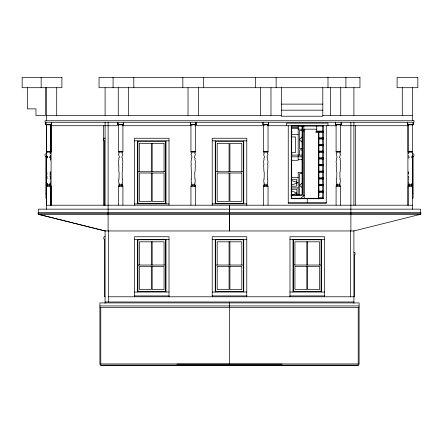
<?xml version="1.0" encoding="UTF-8"?>
<svg xmlns="http://www.w3.org/2000/svg" width="443" height="443" viewBox="0 0 443 443"><rect width="100%" height="100%" fill="white"/><g stroke="black" fill="none" stroke-linecap="round" stroke-linejoin="round"><path stroke-width="0.66" d="M50.214 178.44L50.12 172.133L50.441 171.768M50.33 178.44L50.452 176.231M50.973 124.86L51.515 122.268L51.515 124.428L50.973 124.86L51.515 122.268M123.558 122.268L123.01 124.86L118.27 124.86L117.722 124.428L117.722 122.268L118.27 124.86L117.722 124.428L123.558 124.428L123.558 122.268L123.01 124.86L123.558 124.428L122.91 124.86M190.844 124.86L190.296 124.428L196.127 124.428L195.579 124.86L196.127 122.268L196.127 124.428L195.579 124.86L190.844 124.86L190.296 124.428L190.296 122.268L190.706 124.212M268.419 123.564L268.691 122.268L268.691 124.428L268.148 124.86L263.408 124.86L262.86 124.428L262.86 122.268L263.408 124.86M340.855 124.212L341.265 122.268L341.265 124.428L340.717 124.86L335.982 124.86L335.434 124.428L335.434 122.268L335.982 124.86M412.754 124.86L413.302 122.268L413.302 124.428L412.754 124.86L408.02 124.86L407.471 124.428L407.471 122.268L408.02 124.86L407.471 124.428L413.302 124.428L412.654 124.86M195.579 124.86L196.127 122.268M50.214 182.588L50.624 181.647M408.374 180.218L408.778 179.382M50.591 158.943L50.242 159.558L50.674 160.128M50.624 155.643L49.854 156.877L49.854 157.475L50.591 158.19M50.735 155.643L49.965 156.877L49.965 157.475L50.701 158.19M412.411 155.643L411.636 156.877L411.636 157.475L412.372 158.19M50.452 172.643L50.485 173.213M50.485 173.645L50.452 174.232M50.801 152.674L50.092 153.544L50.602 153.904M50.209 153.544L50.917 152.674M122.844 152.674L122.13 153.544L122.844 154.579L121.891 156.877L121.891 157.475L122.628 158.19L122.285 159.558L122.91 161.446L122.478 164.669L122.783 164.94L122.478 171.768L122.163 172.133L122.251 178.44L122.772 178.883L122.251 179.382L122.8 180.905L122.251 182.588L122.744 183.081L121.991 183.518L121.991 184.615M195.413 152.674L194.704 153.544L195.413 154.579L194.46 156.877L194.46 157.475L195.197 158.19L194.854 159.558L195.479 161.446L195.053 164.669L195.352 164.94L195.053 171.768L194.732 172.133L194.826 178.44L195.346 178.883L194.826 179.382L195.374 180.905L194.826 182.588L195.313 183.081L194.56 183.518L194.56 184.615M267.976 152.674L267.267 153.544L267.976 154.579L267.029 156.877L267.029 157.475L267.766 158.19L267.417 159.558L268.043 161.446L267.616 164.669L267.921 164.94L267.616 171.768L267.295 172.133L267.389 178.44L267.91 178.883L267.389 179.382L267.937 180.905L267.389 182.588L267.882 183.081L267.129 183.518L267.129 184.615M340.551 152.674L339.842 153.544L340.551 154.579L339.598 156.877L339.598 157.475L340.335 158.19L339.991 159.558L340.617 161.446L340.191 164.669L340.49 164.94L340.191 171.768L339.87 172.133L339.958 178.44L340.479 178.883L339.958 179.382L340.512 180.905L339.958 182.588L340.451 183.081L339.698 183.518L339.698 184.615M46.98 174.232L46.947 173.645M408.651 174.232L408.618 173.645M46.947 173.213L46.98 172.643M408.618 173.213L408.651 172.643M302.342 136.682L299.479 139.545L302.342 142.413M46.615 158.19L47.351 157.475L47.351 156.877L46.581 155.643M46.731 158.19L47.467 157.475L47.467 156.877L46.698 155.643M408.402 158.19L409.138 157.475L409.138 156.877L408.368 155.643M408.651 172.321L408.551 171.768M302.12 183.175L299.479 185.335L302.12 187.494M51.632 122.268L51.632 124.428L51.083 124.86L46.233 124.86L45.684 124.428L45.684 122.268L46.233 124.86M118.586 184.869L122.135 184.615M191.16 184.869L194.383 184.615M299.939 198.774L304.23 195.463M50.867 124.86L51.515 124.428L45.684 124.428L46.332 124.86M50.984 124.86L51.632 124.428M195.479 124.86L196.127 124.428M268.043 124.86L268.691 124.428L262.86 124.428L263.507 124.86M340.617 124.86L341.265 124.428L335.434 124.428L336.082 124.86M122.368 185.484L122.694 184.869L122.368 184.615M292.048 195.186L296.888 193.109L291.444 190.778M50.679 183.308L49.954 183.518L49.954 184.615M291.516 184.964L298.183 182.743L291.516 180.522M420.85 214.224L353.907 230.958L105.085 230.958L38.142 214.224L38.148 212.496L420.85 212.496L420.85 214.224L38.142 214.224L105.091 230.958L105.085 230.515L105.091 303.35M49.466 151.966L50.984 151.639M121.504 151.966L122.91 151.639L118.375 151.639L119.776 151.966M194.078 151.966L195.479 151.639L190.944 151.639L192.351 151.966M47.739 185.877L46.332 186.198L50.867 186.198L49.466 185.877M119.776 185.877L118.375 186.198L122.91 186.198L121.504 185.877M266.642 151.966L268.043 151.639L263.507 151.639L264.914 151.966M192.351 185.877L190.944 186.198L195.479 186.198L194.078 185.877M339.211 151.966L340.617 151.639L336.082 151.639L337.483 151.966M411.254 151.966L412.654 151.639L408.119 151.639L409.526 151.966M264.914 185.877L263.507 186.198L268.043 186.198L266.642 185.877M337.483 185.877L336.082 186.198L340.617 186.198L339.211 185.877M409.526 185.877L408.119 186.198L412.654 186.198L411.254 185.877M176.901 364.113L282.097 364.113M281.333 104.122L322.803 104.122M281.333 110.174L322.803 110.174M46.343 115.357L281.333 115.357M322.803 115.357L412.654 115.357M50.485 125.723L118.486 125.723M122.606 125.723L191.11 125.723M195.075 125.723L264.094 125.723M267.544 125.723L336.503 125.723M340.506 125.723L408.258 125.723M291.201 125.884L304.197 125.884M291.594 126.028L322.803 126.028M291.272 127.451L298.183 127.451M291.272 128.315L298.183 128.315M298.183 129.179L302.331 129.179M303.798 129.179L316.756 129.179M302.071 130.475L299.479 130.475L299.479 148.615L302.071 148.615M302.503 130.906L304.23 130.906M322.897 131.089L316.651 131.089L316.108 131.737M323.44 131.737L315.892 131.737L315.892 132.391L323.44 132.391M291.272 134.362L298.183 134.362M291.057 136.953L295.592 136.953L295.592 152.503L291.533 152.503M318.484 137.756L323.312 137.756M105.091 138.249C103.402 137.258 103.241 141.306 104.659 140.841L104.659 205.209M318.484 138.404L323.312 138.404M318.484 139.052L323.312 139.052M134.462 140.841L169.021 140.841M212.219 140.841L246.779 140.841M318.484 141.904L318.916 141.904M318.484 144.424L323.312 144.424M318.484 145.071L323.312 145.071M318.484 145.719L323.312 145.719M302.137 149.911L299.479 149.911L299.479 155.1M318.484 151.085L323.312 151.085M50.867 151.639L46.332 151.639L47.739 151.966M318.484 151.733L323.312 151.733M46.875 152.087L50.447 152.087M118.912 152.087L122.368 152.087M191.487 152.087L194.942 152.087M264.05 152.087L267.506 152.087M336.619 152.087L340.074 152.087M408.662 152.087L412.117 152.087M318.484 152.381L323.312 152.381M46.343 153.804C44.51 152.829 44.477 157.304 46.288 156.396L46.288 193.541L45.906 193.541M412.654 153.804C414.51 152.835 414.51 157.359 412.654 156.396L412.71 193.541L413.086 193.541M291.272 155.1L302.331 155.1M291.272 156.828L302.331 156.828M318.484 157.752L323.312 157.752M318.484 158.4L323.312 158.4M318.484 159.048L323.312 159.048M298.183 159.419L302.331 159.419M291.272 160.283L298.183 160.283L298.183 125.723M318.484 164.414L323.312 164.414M318.484 165.062L323.312 165.062M318.484 165.71L323.312 165.71M318.484 171.081L323.312 171.081M137.917 171.729L165.566 171.729M215.675 171.729L243.323 171.729M318.484 171.729L323.312 171.729M302.331 172.377L298.183 172.377L298.183 194.887M318.484 172.377L323.312 172.377M302.192 173.673L299.479 173.673L299.479 194.942M291.272 177.56L298.183 177.56M318.484 177.743L323.312 177.743M318.484 178.391L323.312 178.391M318.484 179.038L323.312 179.038M291.14 179.288L296.456 179.288L296.456 186.198L291.14 186.198M318.484 184.41L323.312 184.41M46.991 184.615L49.466 184.615M264.609 184.615L267.832 184.869M337.178 184.615L340.401 184.869M409.216 184.615L411.885 184.615M318.484 185.058L323.312 185.058M318.484 185.706L323.312 185.706M46.98 185.767L50.22 185.767M119.023 185.767L122.262 185.767M191.808 185.767L194.831 185.767M264.377 185.767L267.179 185.767M336.73 185.767L339.969 185.767M408.767 185.767L412.007 185.767M291.272 187.926L298.183 187.926M291.057 189.222L296.888 189.222L296.888 195.053M318.484 189.892L318.916 189.892M318.644 191.077L323.468 191.077M318.484 191.725L323.312 191.725M318.484 192.373L323.312 192.373M291.012 194.837L302.071 194.837L302.071 125.723M290.962 195.269L302.503 195.269L302.503 125.723M303.798 195.269L304.203 195.269M318.484 196.221L318.916 196.221L318.916 132.391M318.262 197.739L322.958 197.739M46.343 198.292L45.906 198.292L45.906 156.396M291.616 198.292L322.803 198.292L322.803 125.723M412.654 198.292L413.086 198.292L413.086 156.396M317.996 198.386L323.368 198.386M288.249 202.617L326.258 202.617M134.462 203.913L169.021 203.913M212.219 203.913L246.779 203.913M46.332 205.209L412.654 205.209M38.142 213.792L420.85 213.792M105.091 236.739C103.402 235.748 103.241 239.796 104.659 239.331L104.659 296.788L105.091 296.788M134.462 239.331L169.021 239.331M212.219 239.331L246.779 239.331M289.977 239.331L324.531 239.331M353.907 252.294L354.987 252.344L354.987 254.83L354.339 254.886L354.339 296.788L108.546 296.788M137.917 265.036L165.566 265.036M215.675 265.036L243.323 265.036M293.432 265.036L321.075 265.036M134.462 292.031L169.021 292.031M212.219 292.031L246.779 292.031M289.977 292.031L324.531 292.031M134.462 295.918L169.021 295.918M212.219 295.918L246.779 295.918M289.977 295.918L324.531 295.918M105.091 301.993L353.907 301.993M99.908 305.936L359.09 305.936M99.908 307.663L359.09 307.663M100.771 363.941L358.226 363.941M100.771 365.121L358.226 365.121M408.424 183.308L409.039 183.518L409.039 184.615M407.471 124.428L408.119 124.86M190.296 124.428L190.944 124.86M117.722 124.428L118.375 124.86M45.801 122.268L45.801 124.428L46.449 124.86M45.801 124.428L46.349 124.86L45.684 124.428M408.186 152.674L408.895 153.544M336.148 152.674L336.857 153.544L336.148 154.579L337.101 156.877L337.101 157.475L336.364 158.19L336.708 159.558L336.082 161.446L336.508 164.669L336.209 164.94L336.508 171.768L336.83 172.133L336.735 178.44L336.215 178.883L336.735 179.382L336.187 180.905L336.735 182.588L336.248 183.081L337.001 183.518L337.001 184.615M263.574 152.674L264.288 153.544L263.574 154.579L264.526 156.877L264.526 157.475L263.79 158.19L264.133 159.558L263.507 161.446L263.939 164.669L263.635 164.94L263.939 171.768L264.255 172.133L264.166 178.44L263.646 178.883L264.166 179.382L263.618 180.905L264.166 182.588L263.674 183.081L264.427 183.518L264.427 184.615M191.011 152.674L191.719 153.544L191.011 154.579L191.963 156.877L191.963 157.475L191.226 158.19L191.57 159.558L190.944 161.446L191.37 164.669L191.071 164.94L191.37 171.768L191.692 172.133L191.603 178.44L191.083 178.883L191.603 179.382L191.049 180.905L191.603 182.588L191.11 183.081L191.863 183.518L191.863 184.615M118.442 152.674L119.15 153.544L118.442 154.579L119.388 156.877L119.388 157.475L118.652 158.19L119.001 159.558L118.375 161.446L118.802 164.669L118.497 165.267L118.802 165.577L118.802 171.768L119.123 172.133L119.029 178.44L118.508 178.883L119.029 179.382L118.48 180.905L119.029 182.588L118.536 183.081L119.289 183.518L119.289 184.615M50.214 179.382L50.618 180.218M408.368 181.647L408.778 182.588M407.471 122.268L408.02 124.86M117.722 122.268L118.27 124.86M408.651 176.231L408.778 178.44M46.98 176.231L47.108 178.44M420.429 212.529L420.429 209.146L38.558 209.146L38.558 212.529M412.654 87.708L412.654 120.756M412.654 124.317L412.654 209.351M411.735 183.518L411.735 184.615M408.119 124.317L408.119 151.966M408.119 185.877L408.119 205.209M407.903 125.723L407.903 205.209M402.288 87.708L402.288 115.357M359.09 364.362L359.09 302.912L99.908 302.912L99.908 364.362M358.226 307.663L358.226 365.658L100.771 365.658L100.771 307.663M355.635 125.723L355.635 205.209M353.907 87.708L353.907 115.357M353.907 122.268L353.907 205.402M353.907 230.515L353.907 303.35M350.884 122.268L350.884 230.958M350.452 230.725L350.452 296.788M345.917 77.342L345.917 87.708M340.733 87.708L340.733 115.357M340.617 124.998L340.617 151.966M340.617 185.877L340.617 205.209M336.082 124.998L336.082 151.966M336.082 185.877L336.082 205.209M330.362 87.708L330.362 115.357M327.986 77.342L327.986 87.708M327.986 125.723L327.986 123.132L286.521 123.132L286.521 125.723M326.258 125.723L326.258 203.481L288.249 203.481L288.249 125.723M324.531 296.788L324.531 236.739L289.977 236.739L289.977 296.788M323.235 125.723L323.235 198.724L291.272 198.724L291.272 125.723M322.803 87.708L322.803 116.221L281.333 116.221L281.333 87.708M321.507 239.331L321.507 292.031M319.564 265.036L319.564 241.817L294.944 241.817L294.944 265.036M318.484 131.903L318.484 198.94M316.756 125.723L316.756 131.089M307.686 241.817L307.686 265.036M307.686 266.332L307.686 289.55L319.564 289.55L319.564 266.332L294.944 266.332L294.944 289.55L306.822 289.55L306.822 266.332M307.254 198.724L307.254 202.617M306.822 241.817L306.822 265.036M304.23 129.157L304.23 198.536M303.798 125.723L303.798 196.05M302.287 152.071L302.287 152.94M293 239.331L293 292.031M291.937 131.338L291.937 132.202M291.937 153.405L291.937 154.275M291.704 125.723L291.704 198.292M276.15 77.342L276.15 87.708M270.966 87.708L270.966 115.357M268.043 124.998L268.043 151.966M268.043 185.877L268.043 205.209M263.507 124.998L263.507 151.966M263.507 185.877L263.507 205.209M260.6 87.708L260.6 115.357M255.417 77.342L255.417 87.708M246.779 205.209L246.779 138.249L212.219 138.249L212.219 205.209M246.779 296.788L246.779 236.739L212.219 236.739L212.219 296.788M243.755 140.841L243.755 203.913M243.755 239.331L243.755 292.031M241.812 171.729L241.812 143.327L229.928 143.327L229.928 171.729M241.812 265.036L241.812 241.817L217.186 241.817L217.186 265.036M229.928 241.817L229.928 265.036M229.928 266.332L229.928 289.55L241.812 289.55L241.812 266.332L217.186 266.332L217.186 289.55L229.064 289.55L229.064 266.332M229.496 205.209L229.496 209.002M229.496 209.146L229.496 230.958M229.496 301.971L229.496 363.941M229.491 205.209L229.491 209.002M229.491 209.146L229.491 230.958M229.064 171.729L229.064 143.327L217.186 143.327L217.186 171.729M229.064 241.817L229.064 265.036M215.243 140.841L215.243 203.913M215.243 239.331L215.243 292.031M203.575 77.342L203.575 87.708M198.392 87.708L198.392 115.357M195.479 124.998L195.479 151.966M195.479 185.877L195.479 205.209M190.944 124.998L190.944 151.966M190.944 185.877L190.944 205.209M188.02 87.708L188.02 115.357M182.837 77.342L182.837 87.708M169.021 205.209L169.021 138.249L134.462 138.249L134.462 205.209M169.021 296.788L169.021 236.739L134.462 236.739L134.462 296.788M165.998 140.841L165.998 203.913M165.998 239.331L165.998 292.031M164.054 171.729L164.054 143.327L139.429 143.327L139.429 171.729M164.054 265.036L164.054 241.817L139.429 241.817L139.429 265.036M152.176 143.327L152.176 171.729M152.176 173.025L152.176 201.427L164.054 201.427L164.054 173.025L139.429 173.025L139.429 201.427L151.312 201.427L151.312 173.025M152.176 241.817L152.176 265.036M152.176 266.332L152.176 289.55L164.054 289.55L164.054 266.332L139.429 266.332L139.429 289.55L151.312 289.55L151.312 266.332M151.312 143.327L151.312 171.729M151.312 241.817L151.312 265.036M137.485 140.841L137.485 203.913M137.485 239.331L137.485 292.031M133.808 77.342L133.808 87.708M128.625 87.708L128.625 115.357M122.91 124.998L122.91 151.966M122.91 185.877L122.91 205.209M118.375 124.317L118.375 151.966M118.375 185.877L118.375 205.209M118.259 87.708L118.259 115.357M113.076 77.342L113.076 87.708M108.546 230.725L108.546 301.971M108.114 122.268L108.109 230.958M105.091 87.708L105.091 115.357M105.091 122.268L105.091 205.402M103.363 125.723L103.363 205.209M56.71 87.708L56.71 115.357M51.095 125.723L51.095 205.209M50.984 124.998L50.984 151.966M50.984 185.877L50.984 205.209M50.867 124.317L50.867 151.966M50.867 185.877L50.867 205.209M50.065 183.518L50.065 184.615M47.368 183.518L47.368 184.615M47.251 183.518L47.251 184.615M46.449 124.998L46.449 151.966M46.449 185.877L46.449 205.209M46.343 87.708L46.343 120.756M46.332 124.998L46.332 209.351M45.474 87.708L45.474 115.573L35.972 115.573L35.972 108.878L27.333 108.878L27.333 87.708M41.155 77.342L41.155 87.708M264.05 184.615L263.723 184.869L264.05 185.484L264.05 184.615M336.619 184.615L336.292 184.869L336.619 185.484L336.619 184.615M408.662 184.615L408.335 184.869L408.662 185.484L408.662 184.615M50.657 185.301L50.33 185.484L50.33 184.615L50.657 185.301M195.269 185.301L194.942 185.484L194.942 184.615L195.269 185.301M61.893 77.342L22.15 77.342L22.15 87.708L61.893 87.708L61.893 77.342M359.954 77.342L99.044 77.342L99.044 87.708L359.954 87.708L359.954 77.342M417.838 77.342L397.105 77.342L397.105 87.708L417.838 87.708L417.838 77.342M413.95 120.756L45.042 120.756L45.042 122.268L413.95 122.268L413.95 120.756M165.566 141.273L137.917 141.273L137.917 203.481L165.566 203.481L165.566 141.273M243.323 141.273L215.675 141.273L215.675 203.481L243.323 203.481L243.323 141.273M229.064 173.025L217.186 173.025L217.186 201.427L229.064 201.427L229.064 173.025M241.812 173.025L229.928 173.025L229.928 201.427L241.812 201.427L241.812 173.025M165.566 239.763L137.917 239.763L137.917 291.599L165.566 291.599L165.566 239.763M243.323 239.763L215.675 239.763L215.675 291.599L243.323 291.599L243.323 239.763M321.075 239.763L293.432 239.763L293.432 291.599L321.075 291.599L321.075 239.763"/></g></svg>
